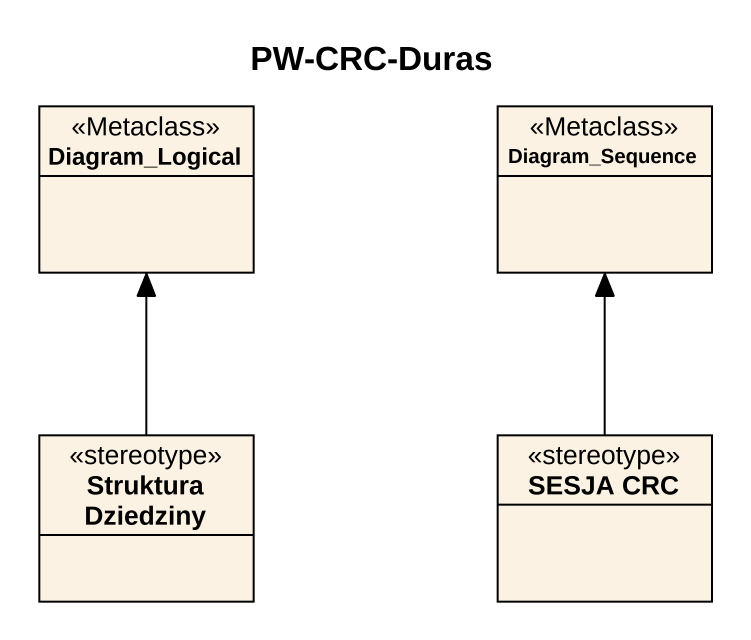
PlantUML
@startuml
title PW-CRC-Duras
hide circle
hide empty members
class Diagram_Logical <<Metaclass>>
class Diagram_Sequence <<Metaclass>>
class "Struktura Dziedziny" as Struktura_Dziedziny <<stereotype>>
class "SESJA CRC" as SESJA_CRC <<stereotype>>
Struktura_Dziedziny -up-> Diagram_Logical
SESJA_CRC -up-> Diagram_Sequence
@enduml
